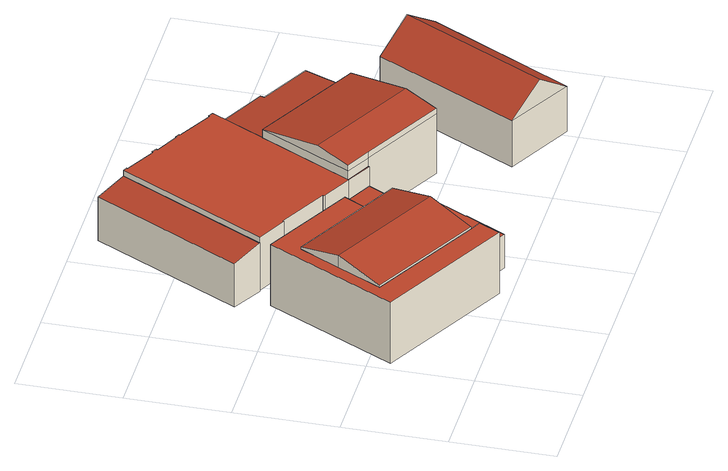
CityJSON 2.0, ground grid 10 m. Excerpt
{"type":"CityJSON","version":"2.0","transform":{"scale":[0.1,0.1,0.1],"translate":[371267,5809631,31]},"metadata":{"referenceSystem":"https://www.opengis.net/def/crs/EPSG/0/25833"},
"CityObjects":{
"building1":{"type":"Building","attributes":{"Gemeindeschluessel":"11000006","Geometrietyp2DReferenz":"3000","function":"51009_1610","roofType":"1000","measuredHeight":6.62},"address":[{"country":"Germany","locality":"Berlin","dependentLocality":"Steglitz-Zehlendorf"}],"geometry":[{"type":"Solid","lod":"2","boundaries":[[[[0,1,2,3]],[[4,5,1,0]],[[6,7,5,4]],[[8,9,7,6]],[[10,11,9,8]],[[12,13,11,10]],[[14,15,13,12]],[[16,17,15,14]],[[3,2,17,16]],[[14,12,10,8,6,4,0,3,16]],[[1,5,7,9,11,13,15,17,2]]]],"semantics":{"surfaces":[{"type":"WallSurface"},{"type":"RoofSurface"},{"type":"GroundSurface"}],"values":[[0,0,0,0,0,0,0,0,0,1,2]]}}]},
"building2":{"type":"Building","attributes":{"Gemeindeschluessel":"11000006","Geometrietyp2DReferenz":"3000","function":"51009_1610","roofType":"1000","measuredHeight":5.23},"address":[{"country":"Germany","locality":"Berlin","dependentLocality":"Steglitz-Zehlendorf"}],"geometry":[{"type":"Solid","lod":"2","boundaries":[[[[18,19,20,21]],[[22,23,19,18]],[[24,25,23,22]],[[21,20,25,24]],[[22,18,21,24]],[[19,23,25,20]]]],"semantics":{"surfaces":[{"type":"WallSurface"},{"type":"RoofSurface"},{"type":"GroundSurface"}],"values":[[0,0,0,0,1,2]]}}]},
"building3":{"type":"Building","attributes":{"Gemeindeschluessel":"11000006","Geometrietyp2DReferenz":"3000","function":"31001_2081"},"address":[{"country":"Germany","locality":"Berlin","dependentLocality":"Steglitz-Zehlendorf","thoroughfareName":"Moorlakeweg"}],"children":["building3-1","building3-2","building3-3","building3-4","building3-5"]},
"building3-1":{"type":"BuildingPart","attributes":{"roofType":"3100","measuredHeight":7.95},"parents":["building3"],"geometry":[{"type":"MultiSurface","lod":"2","boundaries":[[[26,9,11,27]],[[28,29,9,26]],[[30,7,29,28]],[[31,5,7,30]],[[26,27,32,28]],[[33,31,30,28,32]],[[34,11,9,29,7,5,35]],[[33,32,36,37]],[[37,36,34,35]],[[32,27,38,36]],[[36,38,11,34]],[[31,33,37,39]],[[39,37,35,5]]],"semantics":{"surfaces":[{"type":"WallSurface"},{"type":"RoofSurface"},{"type":"GroundSurface"},{"type":"ClosureSurface"}],"values":[0,0,0,0,1,1,2,0,3,0,3,0,3]}}]},
"building3-2":{"type":"BuildingPart","attributes":{"roofType":"1000","measuredHeight":4.94},"parents":["building3"],"geometry":[{"type":"MultiSurface","lod":"2","boundaries":[[[40,41,42,43]],[[44,45,41,40]],[[46,47,45,44]],[[48,49,47,46]],[[44,40,43,50,48,46]],[[51,42,41,45,47,49]],[[52,53,51,49]],[[48,50,53,52]],[[50,43,42,51]]],"semantics":{"surfaces":[{"type":"WallSurface"},{"type":"RoofSurface"},{"type":"GroundSurface"},{"type":"ClosureSurface"}],"values":[0,0,0,0,1,2,0,3,3]}}]},
"building3-3":{"type":"BuildingPart","attributes":{"roofType":"1000","measuredHeight":3.58},"parents":["building3"],"geometry":[{"type":"MultiSurface","lod":"2","boundaries":[[[38,11,13,54]],[[55,1,5,39]],[[56,57,1,55]],[[58,59,60,61]],[[62,63,59,58]],[[64,65,63,62]],[[66,67,65,64]],[[68,69,67,66]],[[54,13,69,68]],[[66,64,62,58,61,70,56,55,39,37,38,54,68]],[[11,35,5,1,57,71,60,59,63,65,67,69,13]],[[36,37,35,34]],[[38,36,34,11]],[[37,39,5,35]],[[56,70,71,57]],[[70,61,60,71]]],"semantics":{"surfaces":[{"type":"WallSurface"},{"type":"RoofSurface"},{"type":"GroundSurface"},{"type":"ClosureSurface"}],"values":[0,0,0,0,0,0,0,0,0,1,2,3,3,3,3,3]}}]},
"building3-4":{"type":"BuildingPart","attributes":{"roofType":"3100","measuredHeight":7.6},"parents":["building3"],"geometry":[{"type":"MultiSurface","lod":"2","boundaries":[[[72,73,52,74]],[[75,76,73,72]],[[77,78,79,80,81]],[[82,80,79,74]],[[78,77,75,72]],[[79,78,72,74]],[[77,81,83,75]],[[81,80,82,83]],[[52,73,76,84,53]],[[82,74,48,50]],[[52,53,50,48]],[[75,83,85,86]],[[84,76,86,85]],[[83,82,87,85]],[[53,84,85,87]]],"semantics":{"surfaces":[{"type":"WallSurface"},{"type":"RoofSurface"},{"type":"GroundSurface"},{"type":"ClosureSurface"}],"values":[0,0,1,1,0,0,0,0,2,0,3,0,3,0,3]}}]},
"building3-5":{"type":"BuildingPart","attributes":{"roofType":"1000","measuredHeight":5.66},"parents":["building3"],"geometry":[{"type":"MultiSurface","lod":"2","boundaries":[[[88,60,89,86]],[[90,91,57,92]],[[93,94,91,90]],[[95,96,94,93]],[[97,98,96,95]],[[99,100,98,97]],[[101,102,100,99]],[[103,104,102,101]],[[105,106,104,103]],[[107,108,106,105]],[[109,110,108,107]],[[111,112,110,109]],[[113,114,112,111]],[[115,116,114,113]],[[117,118,116,115]],[[119,120,118,117]],[[121,122,120,119]],[[123,124,122,121]],[[125,126,124,123]],[[127,128,126,125]],[[129,130,128,127]],[[131,42,130,129]],[[129,127,125,123,121,119,117,115,113,111,109,107,105,103,101,99,97,95,93,90,92,132,88,86,85,87,131]],[[133,89,60,71,57,91,94,96,98,100,102,104,106,108,110,112,114,116,118,120,122,124,126,128,130,42,51]],[[53,84,133,51]],[[87,85,84,53]],[[84,76,89,133]],[[85,86,76,84]],[[88,132,70,61]],[[71,60,61,70]],[[132,92,56,70]],[[57,71,70,56]],[[131,87,50,43]],[[51,42,43,50]]],"semantics":{"surfaces":[{"type":"WallSurface"},{"type":"RoofSurface"},{"type":"GroundSurface"},{"type":"ClosureSurface"}],"values":[0,0,0,0,0,0,0,0,0,0,0,0,0,0,0,0,0,0,0,0,0,0,1,2,0,3,0,3,0,3,0,3,0,3]}}]},
"building4":{"type":"Building","attributes":{"Gemeindeschluessel":"11000006","Geometrietyp2DReferenz":"3000","function":"31001_2080","roofType":"3100","measuredHeight":7.55},"address":[{"country":"Germany","locality":"Berlin","dependentLocality":"Steglitz-Zehlendorf"}],"geometry":[{"type":"Solid","lod":"2","boundaries":[[[[134,135,136,137]],[[138,139,135,134]],[[140,141,139,138]],[[137,136,141,140]],[[134,142,138]],[[140,143,137]],[[137,143,142,134]],[[138,142,143,140]],[[135,139,141,136]]]],"semantics":{"surfaces":[{"type":"WallSurface"},{"type":"RoofSurface"},{"type":"GroundSurface"}],"values":[[0,0,0,0,0,0,1,1,2]]}}]}
},
"vertices":[
[163,159,75],[163,159,9],[74,206,9],[74,206,75],[151,137,75],[151,137,9],[73,178,75],[73,178,9],[30,95,75],[30,95,9],[140,37,75],[140,37,9],[151,32,75],[151,32,9],[140,11,75],[140,11,9],[9,80,75],[9,80,9],
[171,365,60],[171,365,8],[140,381,8],[140,381,55],[95,221,60],[95,221,8],[65,237,55],[65,237,8],
[30,95,77],[140,37,77],[52,138,88],[52,138,9],[73,178,77],[151,137,77],[163,80,88],[184,120,77],[163,80,9],[184,120,9],[163,80,45],[184,120,45],[140,37,45],[151,137,45],
[335,278,52],[335,278,9],[278,307,9],[278,307,52],[333,274,53],[333,274,9],[383,248,53],[383,248,9],[357,200,58],[357,200,9],[251,256,58],[251,256,9],[357,200,11],[251,256,11],
[151,32,45],[163,159,45],[174,180,45],[174,180,9],[205,109,45],[205,109,9],[228,152,9],[228,152,45],[224,99,45],[224,99,9],[202,57,45],[202,57,9],[202,56,45],[202,56,9],[181,16,45],[181,16,9],[203,165,45],[203,165,9],
[311,110,75],[311,110,11],[357,200,75],[229,153,75],[229,153,11],[229,153,81],[311,110,81],[327,142,87],[220,198,87],[204,166,81],[251,256,75],[204,166,75],[204,166,11],[204,166,66],[229,153,66],[251,256,66],
[228,152,66],[229,153,9],[173,181,66],[173,181,9],[174,180,66],[174,182,66],[174,182,9],[126,207,66],[126,207,9],[125,206,66],[125,206,9],[95,221,66],[95,221,9],[171,365,66],[171,365,9],[175,363,66],[175,363,9],[175,362,66],[175,362,9],[205,346,66],[205,346,9],[206,347,66],[206,347,9],[211,344,66],[211,344,9],[210,343,66],[210,343,9],[234,331,66],[234,331,9],[234,332,66],[234,332,9],[238,330,66],[238,330,9],[238,329,66],[238,329,9],[273,310,66],[273,310,9],[273,311,66],[273,311,9],[278,309,66],[278,309,9],[278,308,66],[278,308,9],[278,307,66],[203,165,66],[204,166,9],
[402,184,66],[402,184,16],[329,45,16],[329,45,66],[469,149,65],[469,149,16],[396,10,65],[396,10,16],[435,167,92],[362,27,92]
]}
